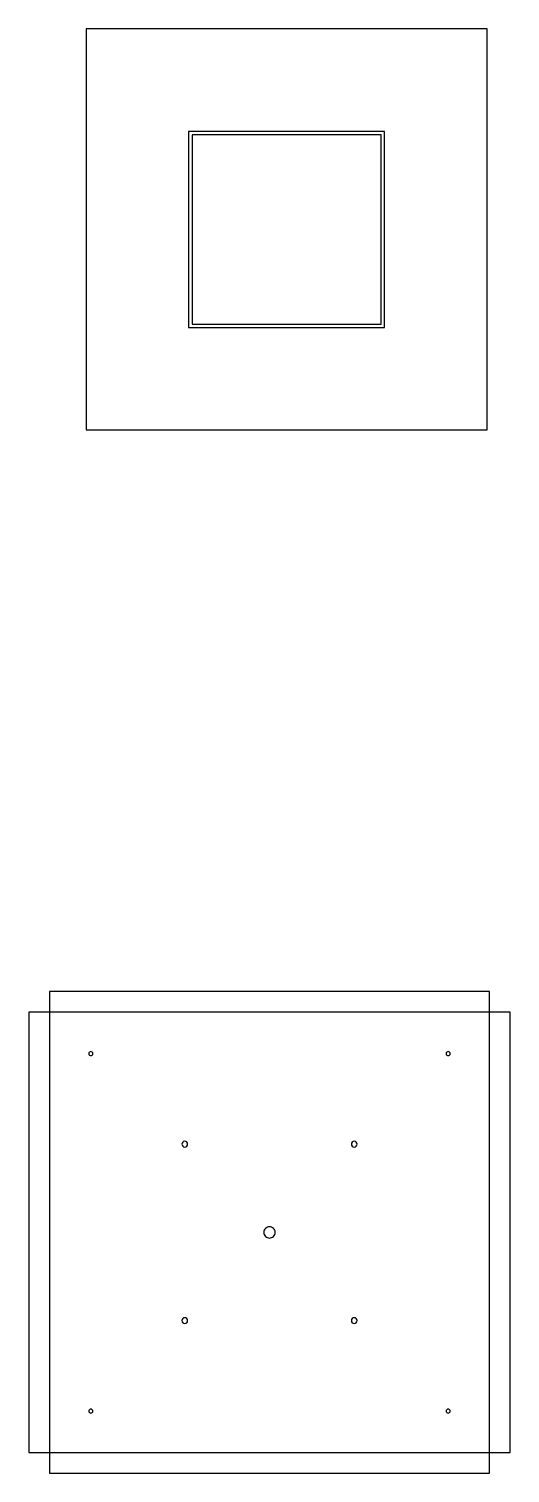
# Model space of a CAD drawing. Extents: x -337 to 6273, y 368 to 2065.
# Drawn here: x 3800 to 4291, y 368 to 1841 of the extents above; entities that cross this region are included whole.
import ezdxf

# ---------------------------------------------------------------- set-up
doc = ezdxf.new("R2010")
doc.units = 0
doc.header["$LTSCALE"] = 100
doc.layers.add('EBENE_1', color=1, linetype='CONTINUOUS')

msp = doc.modelspace()

# ---------------------------------------------------------------- linework, layer by layer
at = {"layer": 'EBENE_1', "color": 2}
for points in [[(4267.701074, 1841.016742), (3858.701074, 1841.016742), (3858.701074, 1432.016742), (4267.701074, 1432.016742), (4267.701074, 1841.016742)], [(4159.701074, 1733.016742), (3966.701074, 1733.016742), (3966.701074, 1540.016742), (4159.701074, 1540.016742), (4159.701074, 1733.016742)]]:
    msp.add_lwpolyline(points, close=True, dxfattribs=at)
at = {"layer": 'EBENE_1', "color": 1}
msp.add_lwpolyline([(4163.201074, 1736.516742), (3963.201074, 1736.516742), (3963.201074, 1536.516742), (4163.201074, 1536.516742), (4163.201074, 1736.516742)], close=True, dxfattribs=at)
at = {"layer": 'EBENE_1', "color": 5}
msp.add_lwpolyline([(4270.209726, 389.198509), (4291.209968, 389.198509), (4291.209968, 838.198509), (4270.209726, 838.198509), (4270.209726, 859.198412), (3821.209726, 859.198412), (3821.209726, 838.198509), (3800.209968, 838.198509), (3800.209968, 389.198509), (3821.209726, 389.198509), (3821.209726, 368.198412), (4270.209726, 368.198412), (4270.209726, 389.198509)], close=True, dxfattribs=at)
for points in [[(3821.209968, 859.198412), (3821.209726, 368.198412)], [(4270.209968, 368.198412), (4270.209726, 859.198412)], [(4291.209968, 838.198412), (3800.209968, 838.198412)], [(3800.209968, 389.198509), (4291.209968, 389.198509)]]:
    msp.add_lwpolyline(points, dxfattribs=at)
for points in [[(3861.35969, 795.998055, 0.199589), (3861.960122, 794.548487, 0.199589), (3863.40969, 793.948055, 0.199589), (3864.859259, 794.548487, 0.199589), (3865.45969, 795.998055, 0.199589), (3864.859259, 797.447624, 0.199589), (3863.40969, 798.048055, 0.199589), (3861.960122, 797.447624, 0.199589), (3861.35969, 795.998055)], [(4230.059761, 795.998055, 0.199589), (4229.45933, 797.447624, 0.199589), (4228.009761, 798.048055, 0.199589), (4226.560192, 797.447624, 0.199589), (4225.959761, 795.998055, 0.199589), (4226.560192, 794.548487, 0.199589), (4228.009761, 793.948055, 0.199589), (4229.45933, 794.548487, 0.199589), (4230.059761, 795.998055)], [(4051.459726, 613.698509, 0.199589), (4049.77559, 617.764373, 0.199589), (4045.709726, 619.448509, 0.199589), (4041.643862, 617.764373, 0.199589), (4039.959726, 613.698509, 0.199589), (4041.643862, 609.632645, 0.199589), (4045.709726, 607.948509, 0.199589), (4049.77559, 609.632645, 0.199589), (4051.459726, 613.698509)], [(3861.35969, 431.398962, 0.199589), (3861.960122, 429.949393, 0.199589), (3863.40969, 429.348962, 0.199589), (3864.859259, 429.949393, 0.199589), (3865.45969, 431.398962, 0.199589), (3864.859259, 432.848531, 0.199589), (3863.40969, 433.448962, 0.199589), (3861.960122, 432.848531, 0.199589), (3861.35969, 431.398962)], [(4230.059761, 431.398962, 0.199589), (4229.45933, 432.848531, 0.199589), (4228.009761, 433.448962, 0.199589), (4226.560192, 432.848531, 0.199589), (4225.959761, 431.398962, 0.199589), (4226.560192, 429.949393, 0.199589), (4228.009761, 429.348962, 0.199589), (4229.45933, 429.949393, 0.199589), (4230.059761, 431.398962)]]:
    msp.add_lwpolyline(points, format="xyb", close=True, dxfattribs=at)
at = {"layer": 'EBENE_1', "color": 1}
for points in [[(3962.159726, 703.698509, 0.199589), (3961.295691, 705.784474, 0.199589), (3959.209726, 706.648509, 0.199589), (3957.123761, 705.784474, 0.199589), (3956.259726, 703.698509, 0.199589), (3957.123761, 701.612544, 0.199589), (3959.209726, 700.748509, 0.199589), (3961.295691, 701.612544, 0.199589), (3962.159726, 703.698509)], [(4135.159726, 703.698509, 0.199589), (4134.295691, 705.784474, 0.199589), (4132.209726, 706.648509, 0.199589), (4130.123761, 705.784474, 0.199589), (4129.259726, 703.698509, 0.199589), (4130.123761, 701.612544, 0.199589), (4132.209726, 700.748509, 0.199589), (4134.295691, 701.612544, 0.199589), (4135.159726, 703.698509)], [(3962.159726, 523.698509, 0.199589), (3961.295691, 525.784474, 0.199589), (3959.209726, 526.648509, 0.199589), (3957.123761, 525.784474, 0.199589), (3956.259726, 523.698509, 0.199589), (3957.123761, 521.612544, 0.199589), (3959.209726, 520.748509, 0.199589), (3961.295691, 521.612544, 0.199589), (3962.159726, 523.698509)], [(4135.159726, 523.698509, 0.199589), (4134.295691, 525.784474, 0.199589), (4132.209726, 526.648509, 0.199589), (4130.123761, 525.784474, 0.199589), (4129.259726, 523.698509, 0.199589), (4130.123761, 521.612544, 0.199589), (4132.209726, 520.748509, 0.199589), (4134.295691, 521.612544, 0.199589), (4135.159726, 523.698509)]]:
    msp.add_lwpolyline(points, format="xyb", close=True, dxfattribs=at)

doc.saveas('drawing.dxf')
